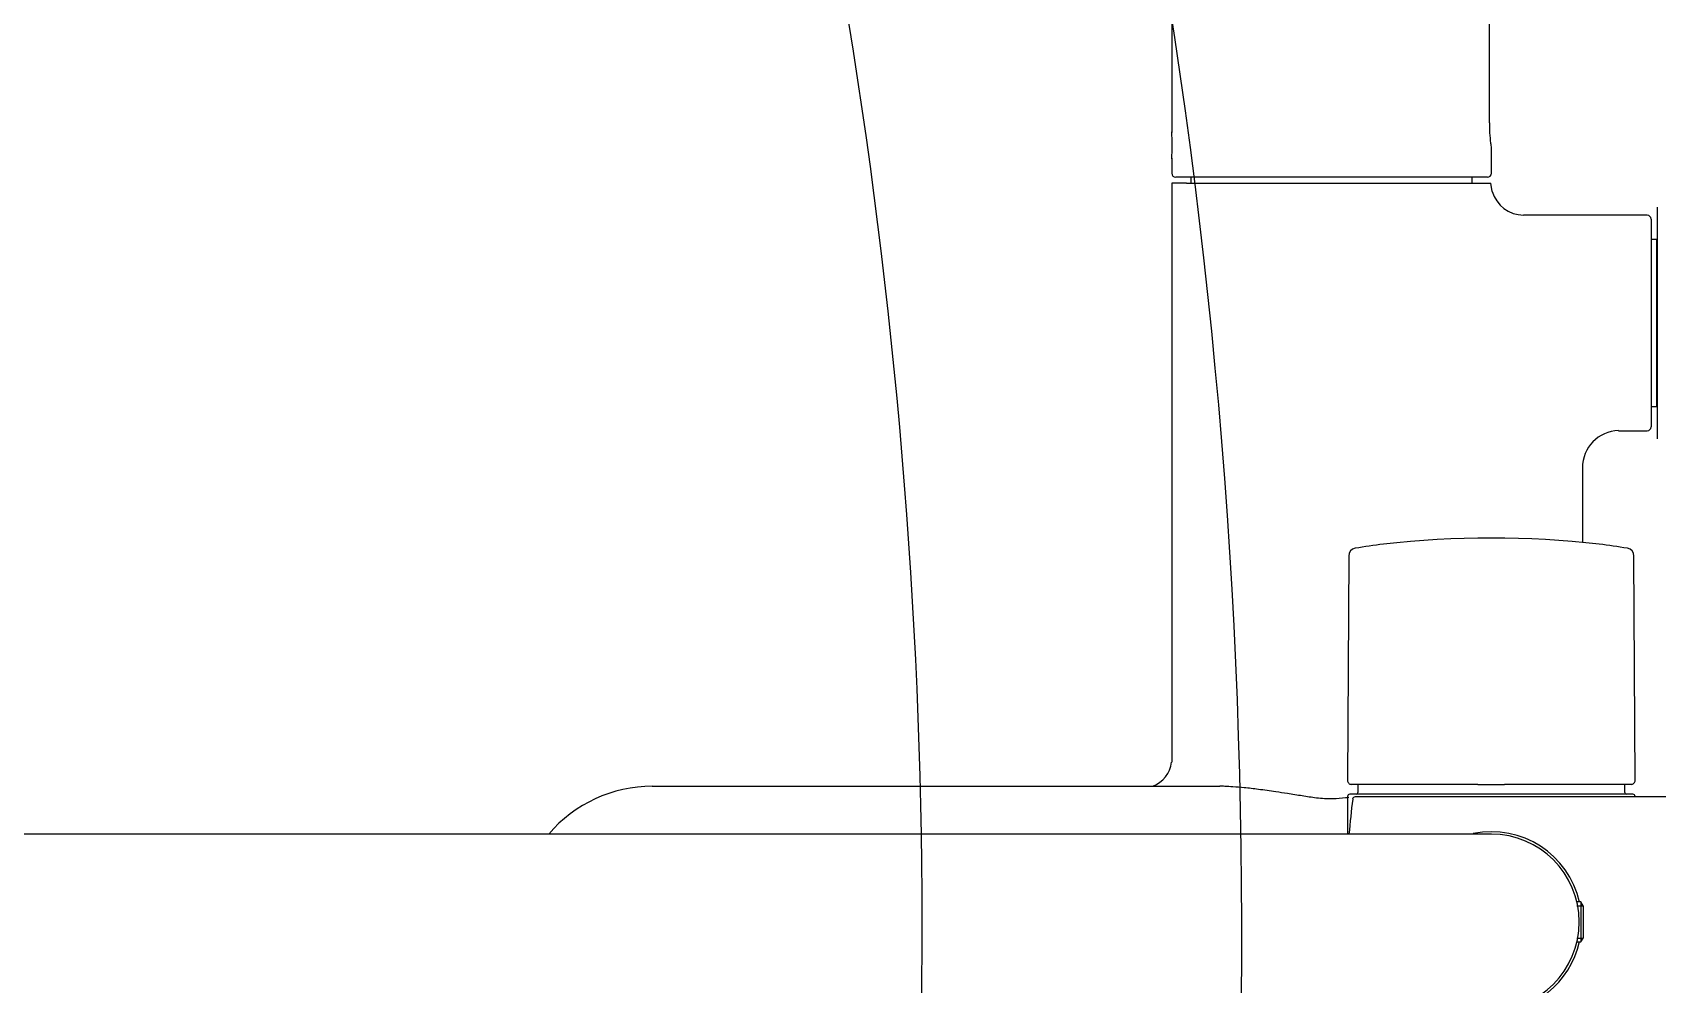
# Model space of a CAD drawing. Header units: millimetres. Extents: x 976 to 9349, y -1578 to 2211.
# Drawn here: x 5075.84 to 5096.17, y 133.23 to 145.15 of the extents above; entities that cross this region are included whole.
import ezdxf

# ---------------------------------------------------------------- set-up
doc = ezdxf.new("R2010")
doc.units = ezdxf.units.MM
doc.layers.add('Wbudowane', color=175, linetype='Continuous')

# ---------------------------------------------------------------- blocks, each defined once
blk = doc.blocks.new('Z$W@#9123')
for p, q in [((13.36, 52.903), (13.36, 44.797)), ((8.875, 48.583), (5.975, 48.583)), ((6.075, 48.453), (6.075, 46.906)), ((6.125, 48.503), (8.725, 48.503)), ((6.388, 48.583), (6.38, 48.573)), ((8.47, 48.573), (6.38, 48.573)), ((6.38, 48.573), (6.38, 48.503)), ((8.47, 48.573), (8.462, 48.583)), ((8.47, 48.503), (8.47, 48.573)), ((8.775, 48.104), (8.775, 48.453)), ((13.152, 48.302), (10.343, 48.288)), ((13.202, 48.252), (13.202, 46.946)), ((13.325, 48.273), (13.325, 44.733)), ((13.36, 48.303), (13.355, 48.303)), ((13.305, 48.173), (13.202, 48.173)), ((10.173, 47.647), (9.24, 47.647)), ((14.724, 47.653), (14.675, 47.624)), ((14.675, 47.624), (15.175, 47.624)), ((14.675, 47.624), (14.675, 47.574)), ((14.724, 47.653), (15.126, 47.653)), ((14.724, 47.574), (14.724, 47.653)), ((15.175, 47.624), (15.126, 47.653)), ((15.126, 47.574), (15.126, 47.653)), ((15.175, 47.574), (15.175, 47.624)), ((13.202, 46.946), (13.202, 46.738)), ((13.202, 46.738), (13.202, 46.715)), ((13.202, 46.715), (13.202, 46.669)), ((13.202, 46.336), (13.202, 46.669)), ((4.917, 46.478), (1.333, 46.478)), ((5.55, 46.503), (5.233, 46.503)), ((5.6, 46.453), (5.6, 42.553)), ((5.777, 46.515), (5.675, 46.497)), ((5.675, 46.035), (5.675, 46.498)), ((13.825, 46.503), (13.825, 42.453)), ((5.675, 46.263), (5.6, 46.263)), ((13.202, 46.336), (13.202, 46.29)), ((13.202, 46.29), (13.202, 46.267)), ((13.202, 46.267), (13.202, 46.059)), ((5.675, 42.69), (5.675, 46.035)), ((13.202, 46.059), (13.202, 44.753)), ((13.202, 44.833), (13.305, 44.833)), ((10.343, 44.718), (13.152, 44.703)), ((13.355, 44.703), (13.825, 44.703)), ((13.225, 36.003), (13.225, 43.105)), ((5.6, 42.743), (5.675, 42.743)), ((3.65, 42.503), (5.031, 42.503)), ((5.369, 42.503), (5.55, 42.503)), ((5.675, 42.69), (5.675, 42.503)), ((5.675, 42.503), (12.925, 42.503)), ((13.825, 42.453), (13.825, 16.553))]:
    blk.add_line(p, q)
for centre, radius, start, end in [((6.125, 48.453), 0.05, 90, 180), ((8.725, 48.453), 0.05, 0, 90), ((15.651, 47.241), 5.49, 169.891, 173.6046), ((10.344, 48.188), 0.1, 90.3, 169.891), ((13.152, 48.252), 0.05, 0, 90.3), ((13.355, 48.273), 0.03, 90, 180), ((9.235, 48.106), 0.463, 181.3498, 270.2965), ((13.305, 48.193), 0.02, 270, 0), ((22.243, 46.503), 12.124, 173.6046, 186.3954), ((14.925, 46.503), 1.13, 102.5713, 191.5041), ((14.925, 46.503), 1.1, 0, 180), ((14.925, 46.503), 1.13, 0, 77.4173), ((5.666, 46.908), 0.408, 285.7816, 359.7132), ((4.917, 48.539), 2.061, 270.0101, 277.1271), ((4.917, 48.538), 2.06, 276.8524, 277.1284), ((4.916, 48.552), 2.074, 277.094, 278.7932), ((4.916, 48.554), 2.076, 277.0959, 278.7941), ((5.55, 46.453), 0.05, 0, 90), ((15.651, 45.764), 5.49, 186.3954, 190.109), ((10.344, 44.818), 0.1, 190.109, 269.7), ((13.152, 44.753), 0.05, 269.7, 0), ((13.305, 44.813), 0.02, 0, 90), ((13.39, 44.797), 0.03, 180, 262.9292), ((14.925, 57.173), 12.5, 262.9292, 264.9514), ((13.355, 44.733), 0.03, 180, 270), ((5.202, 40.53), 1.98, 90.058, 94.9637), ((5.031, 42.553), 0.05, 270.0015, 279.347), ((5.198, 40.53), 1.98, 85.0363, 89.942), ((5.369, 42.553), 0.05, 260.653, 269.9985), ((5.55, 42.553), 0.05, 270, 0), ((12.881, 42.14), 0.365, 19.9931, 83.1402), ((14.925, 36.003), 1.7, 180, 229.6798)]:
    blk.add_arc(centre, radius, start, end)
blk.add_open_spline([(8.775, 48.096), (8.775, 48.099), (8.775, 48.103), (8.775, 48.106)], degree=3)
blk.add_open_spline([(13.367, 44.718), (13.369, 44.705), (13.377, 44.639), (13.39, 44.505), (13.377, 44.322), (13.346, 44.134), (13.32, 43.964), (13.292, 43.781), (13.266, 43.601), (13.245, 43.422), (13.233, 43.282), (13.227, 43.18), (13.225, 43.128), (13.225, 43.107)], degree=3, knots=[0, 0, 0, 0, 0.02365, 0.121473, 0.246732, 0.356697, 0.470969, 0.561496, 0.696864, 0.808413, 0.896182, 0.960257, 1, 1, 1, 1])
blk = doc.blocks.new('Z$W@#8064')
for radius, start, end in [(70.81, 251.13073, 289.03951), (74.81, 247.27422, 292.89111)]:
    blk.add_arc((34.901, 84.332, 3.975), radius, start, end)

msp = doc.modelspace()

# ---------------------------------------------------------------- block references
at = {"layer": 'Wbudowane'}
for name, p, rotation in [('Z$W@#8064', (5100.493, 99.016), 90), ('Z$W@#9123', (5047.591, 148.941), -90.00000000000001)]:
    msp.add_blockref(name, p, dxfattribs=dict(at, rotation=rotation))

doc.saveas('drawing.dxf')
